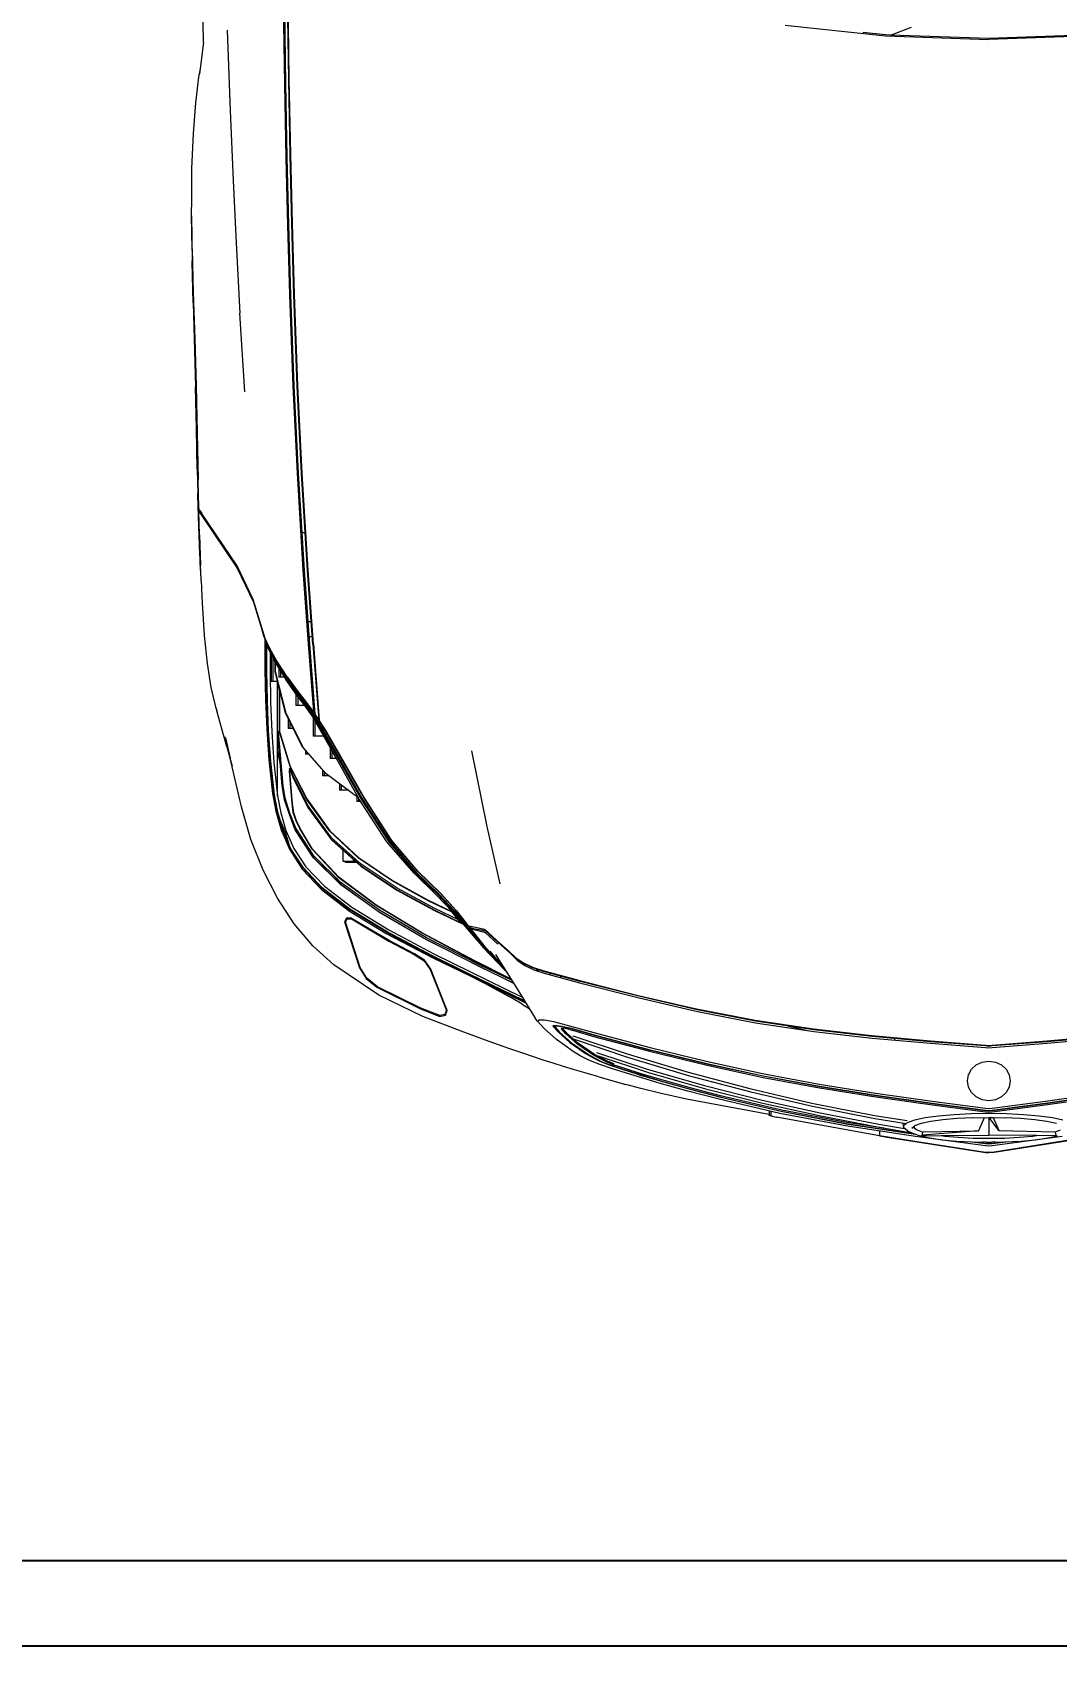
# Model space of a CAD drawing. Header units: millimetres. Extents: x -178823 to 175654, y -172236 to 8261111.
# Drawn here: x 17156 to 18349, y 8510 to 10410 of the extents above; entities that cross this region are included whole.
import ezdxf

# ---------------------------------------------------------------- set-up
doc = ezdxf.new("R2010")
doc.units = ezdxf.units.MM
doc.layers.add('Cotas', color=162, linetype='Continuous')
doc.layers.add('Planta', color=7, linetype='Continuous')
doc.layers.add('Moveis', color=255, linetype='Continuous', lineweight=13)
doc.styles.get("Standard").update_dxf_attribs({"font": 'arial.ttf'})
doc.dimstyles.new('ISO-25', dxfattribs={"dimtxt": 50, "dimasz": 25, "dimexe": 30, "dimexo": 0.625, "dimgap": 10, "dimtad": 1, "dimlfac": 0.1, "dimtxsty": 'Standard', "dimblk": 'OBLIQUE', "dimcen": 25, "dimadec": 0, "dimazin": 0, "dimtfac": 1, "dimtmove": 1, "dimatfit": 3, "dimldrblk": 'NONE', "dimfxl": 50, "dimfxlon": 1, "dimarcsym": 0})

# ---------------------------------------------------------------- blocks, each defined once
blk = doc.blocks.new('_Oblique')
at = {"color": 0, "linetype": 'ByBlock', "lineweight": -2}
blk.add_line((-0.5, -0.5), (0.5, 0.5), dxfattribs=at)
blk = doc.blocks.new('*D66')
at = {"layer": 'Cotas', "color": 0, "lineweight": -2, "transparency": 16777216}
for p, q in [((20085.8, 8510.6), (20165.8, 8510.6)), ((20135.8, 8510.6), (20135.8, 4649.1)), ((20085.8, 4649.1), (20165.8, 4649.1))]:
    blk.add_line(p, q, dxfattribs=at)
at = {"layer": 'Cotas', "color": 0, "lineweight": -2, "transparency": 16777216, "xscale": 25, "yscale": 25, "zscale": 25}
for p, rotation in [((20135.8, 8510.6), 90), ((20135.8, 4649.1), 270)]:
    blk.add_blockref('_Oblique', p, dxfattribs=dict(at, rotation=rotation))
at = {"layer": 'Cotas', "color": 0, "transparency": 16777216, "insert": (20095.7, 6579.9), "char_height": 50, "attachment_point": 5, "rotation": 90}
blk.add_mtext('386,14cm', dxfattribs=at)
blk = doc.blocks.new('_None')

msp = doc.modelspace()

# ---------------------------------------------------------------- linework, layer by layer
at = {"layer": 'Moveis', "extrusion": (2.24964e-32, 1.22465e-16, -1)}
for p, q in [((17454.503, 10355.053), (17453.114, 10452.853)), ((17455.137, 10356.022), (17453.632, 10454.873)), ((17355.046, 10399.122), (17354.55, 10443.556)), ((17448.011, 10443.806), (17449.407, 10350.241)), ((17449.495, 10437.151), (17450.775, 10350.804)), ((17382.715, 10413.001), (17386.341, 10319.653)), ((18033.091, 10418.883), (18150.175, 10406.525)), ((18156.03, 10407.407), (18180.593, 10416.476)), ((17355.046, 10399.122), (17350.371, 10362.175)), ((18150.139, 10407.622), (18123.595, 10410.426)), ((18156.03, 10407.407), (18150.139, 10407.622)), ((18150.175, 10406.525), (18270.536, 10402.144)), ((18270.536, 10403.234), (18156.03, 10407.407)), ((18390.932, 10407.622), (18270.536, 10403.234)), ((18390.897, 10406.525), (18270.536, 10402.144)), ((17349.41, 10358.477), (17345.891, 10328.34)), ((17351.121, 10368.101), (17349.41, 10358.477)), ((17456.165, 10267.843), (17454.503, 10355.053)), ((17456.812, 10268.428), (17455.137, 10356.022)), ((17449.407, 10350.241), (17451.057, 10264.539)), ((17450.775, 10350.804), (17452.415, 10265.078)), ((17345.891, 10328.34), (17343.24, 10292.602)), ((17386.341, 10319.653), (17389.863, 10237.925)), ((17343.24, 10292.602), (17341.124, 10251.921)), ((17451.057, 10264.539), (17452.944, 10186.044)), ((17452.415, 10265.078), (17454.29, 10186.513)), ((17458.086, 10187.735), (17456.165, 10267.843)), ((17458.76, 10187.921), (17456.812, 10268.428)), ((17341.124, 10251.921), (17341.022, 10206.963)), ((17389.863, 10237.925), (17393.319, 10165.2)), ((17341.189, 10196.626), (17341.022, 10206.963)), ((17341.827, 10158.418), (17341.189, 10196.626)), ((17341.189, 10196.626), (17341.918, 10144.439)), ((17452.944, 10186.044), (17455.352, 10104.574)), ((17454.29, 10186.513), (17456.689, 10104.883)), ((17460.536, 10105.057), (17458.086, 10187.735)), ((17461.243, 10104.967), (17458.76, 10187.921)), ((17393.319, 10165.2), (17397.655, 10083.236)), ((17341.827, 10158.418), (17343.229, 10107.034)), ((17341.84, 10156.473), (17341.827, 10158.418)), ((17341.927, 10143.03), (17341.918, 10144.439)), ((17342.979, 10095.508), (17341.927, 10143.03)), ((17342.979, 10095.508), (17345.679, 9997.551)), ((17343.229, 10107.034), (17344.902, 10053.587)), ((17455.352, 10104.574), (17459.313, 9998.64)), ((17456.689, 10104.883), (17460.64, 9998.855)), ((17464.518, 9998.875), (17460.536, 10105.057)), ((17465.257, 9998.727), (17461.243, 10104.967)), ((17403.222, 9991.716), (17397.655, 10083.236)), ((17344.902, 10053.587), (17346.522, 9998.851)), ((17346.82, 9949.016), (17345.679, 9997.551)), ((17346.522, 9998.851), (17347.851, 9943.713)), ((17459.313, 9998.64), (17464.194, 9896.968)), ((17460.64, 9998.855), (17465.52, 9897.003)), ((17469.43, 9896.767), (17464.518, 9998.875)), ((17470.196, 9896.533), (17465.257, 9998.727)), ((17347.857, 9901.78), (17346.82, 9949.016)), ((17347.851, 9943.713), (17349.005, 9889.484)), ((17347.857, 9901.78), (17348.584, 9873.201)), ((17349.006, 9889.403), (17349.005, 9889.484)), ((17349.818, 9854.709), (17349.006, 9889.403)), ((17464.194, 9896.968), (17471.052, 9783.96)), ((17465.52, 9897.003), (17472.408, 9783.549)), ((17476.305, 9783.744), (17469.43, 9896.767)), ((17477.084, 9783.593), (17470.196, 9896.533)), ((17349.652, 9857.043), (17348.584, 9873.201)), ((17348.712, 9871.269), (17348.634, 9871.263)), ((17348.634, 9871.263), (17348.749, 9869.531)), ((17349.295, 9846.418), (17348.634, 9871.263)), ((17348.749, 9869.531), (17348.822, 9869.605)), ((17348.749, 9869.531), (17349.87, 9852.461)), ((17350.379, 9813.676), (17349.295, 9846.418)), ((17349.818, 9854.709), (17349.652, 9857.043)), ((17352.917, 9850.534), (17349.818, 9854.709)), ((17350.695, 9853.528), (17349.87, 9852.461)), ((17349.87, 9852.461), (17352.811, 9848.214)), ((17350.532, 9825.332), (17349.87, 9852.461)), ((17350.695, 9853.528), (17353.269, 9850.009)), ((17352.811, 9848.214), (17394.308, 9786.278)), ((17394.221, 9788.907), (17352.917, 9850.534)), ((17350.532, 9825.332), (17351.612, 9789.377)), ((17469.727, 9827.706), (17473.63, 9827.706)), ((17350.488, 9811.529), (17350.379, 9813.676)), ((17352.249, 9773.969), (17350.488, 9811.529)), ((17352.249, 9773.969), (17351.456, 9792.404)), ((17352.249, 9773.969), (17351.612, 9789.377)), ((17413.213, 9749.764), (17394.221, 9788.907)), ((17394.329, 9786.231), (17394.308, 9786.278)), ((17394.329, 9786.231), (17413.364, 9746.878)), ((17352.313, 9773.071), (17352.249, 9773.969)), ((17352.357, 9771.519), (17352.313, 9773.071)), ((17352.357, 9771.519), (17353.473, 9746.1)), ((17471.052, 9783.96), (17477.217, 9698.349)), ((17472.408, 9783.549), (17478.605, 9697.677)), ((17482.516, 9697.823), (17476.305, 9783.744)), ((17483.307, 9697.645), (17477.084, 9783.593)), ((17419.317, 9729.51), (17413.213, 9749.764)), ((17413.364, 9746.878), (17425.687, 9705.989)), ((17353.473, 9746.1), (17355.96, 9708.003)), ((17425.687, 9705.989), (17419.317, 9729.51)), ((17426.926, 9704.253), (17419.317, 9729.51)), ((17480.627, 9723.96), (17476.722, 9723.77)), ((17355.96, 9708.003), (17359.258, 9675.102)), ((17425.687, 9705.989), (17426.697, 9702.64)), ((17427.65, 9702.745), (17426.697, 9702.64)), ((17426.697, 9702.64), (17426.787, 9668.259)), ((17429.312, 9699.283), (17426.926, 9704.253)), ((17428.069, 9667.227), (17427.972, 9702.075)), ((17428.514, 9696.858), (17428.973, 9698.99)), ((17428.514, 9696.858), (17429.828, 9694.102)), ((17428.696, 9664.721), (17428.514, 9696.858)), ((17428.973, 9698.99), (17432.73, 9691.067)), ((17429.049, 9666.361), (17428.98, 9695.881)), ((17432.532, 9692.736), (17429.312, 9699.283)), ((17429.828, 9694.102), (17432.338, 9688.89)), ((17432.73, 9691.903), (17431.02, 9695.811)), ((17440.366, 9678.79), (17432.532, 9692.736)), ((17432.743, 9692.361), (17432.73, 9691.903)), ((17433.974, 9688.702), (17432.73, 9691.903)), ((17432.743, 9691.869), (17432.73, 9691.067)), ((17432.73, 9691.067), (17433.064, 9690.363)), ((17433.064, 9690.363), (17433.332, 9689.866)), ((17433.332, 9689.866), (17433.974, 9688.702)), ((17477.217, 9698.349), (17483.401, 9619.154)), ((17477.964, 9706.56), (17481.885, 9706.558)), ((17478.605, 9697.677), (17484.964, 9616.379)), ((17482.516, 9697.823), (17489.408, 9609.143)), ((17483.307, 9697.645), (17490.169, 9609.2)), ((17359.258, 9675.102), (17363.554, 9647.342)), ((17432.338, 9688.89), (17440.017, 9674.554)), ((17432.732, 9688.155), (17432.735, 9681.192)), ((17432.743, 9681.162), (17432.735, 9681.192)), ((17432.743, 9681.162), (17432.743, 9665.167)), ((17434.16, 9688.331), (17433.974, 9688.702)), ((17434.02, 9685.75), (17434.02, 9654.221)), ((17434.16, 9688.331), (17440.599, 9676.386)), ((17436.014, 9682.027), (17436.014, 9654.221)), ((17438.591, 9665.98), (17438.586, 9677.226)), ((17439.252, 9665.97), (17439.252, 9675.982)), ((17440.017, 9674.554), (17450.997, 9656.78)), ((17451.731, 9660.877), (17440.366, 9678.79)), ((17440.599, 9676.386), (17451.611, 9658.432)), ((17426.787, 9668.259), (17427.377, 9633.284)), ((17428.659, 9632.211), (17428.069, 9667.227)), ((17429.385, 9628.274), (17428.696, 9664.721)), ((17429.644, 9631.298), (17429.049, 9666.361)), ((17432.743, 9665.167), (17433.344, 9630.056)), ((17441.569, 9654.221), (17434.02, 9654.221)), ((17450.894, 9617.4), (17438.591, 9665.98)), ((17451.434, 9617.395), (17439.252, 9665.97)), ((17441.38, 9521.194), (17441.38, 9654.221)), ((17441.478, 9654.221), (17441.478, 9596.437)), ((17442.993, 9669.736), (17442.993, 9659.206)), ((17449.498, 9659.206), (17442.993, 9659.206)), ((17444.988, 9666.508), (17444.988, 9659.206)), ((17450.997, 9656.78), (17462.326, 9641.41)), ((17462.08, 9641.117), (17451.185, 9656.526)), ((17451.611, 9658.432), (17462.925, 9642.925)), ((17463.253, 9645.351), (17451.731, 9660.877)), ((17452.553, 9659.581), (17451.731, 9660.877)), ((17452.553, 9659.581), (17463.965, 9644.086)), ((17363.554, 9647.342), (17368.946, 9624.65)), ((17427.377, 9633.284), (17428.87, 9598.732)), ((17430.142, 9597.788), (17428.659, 9632.211)), ((17444.156, 9594.904), (17444.156, 9644.006)), ((17462.934, 9639.984), (17462.08, 9641.117)), ((17462.326, 9641.41), (17472.923, 9627.669)), ((17462.925, 9642.925), (17473.448, 9629.322)), ((17462.934, 9639.984), (17462.934, 9626.304)), ((17472.187, 9627.712), (17462.934, 9639.984)), ((17474.017, 9631.769), (17463.253, 9645.351)), ((17463.965, 9644.086), (17474.623, 9630.42)), ((17464.928, 9637.339), (17464.928, 9626.304)), ((17368.946, 9624.65), (17370.502, 9619.995)), ((17382.391, 9578.004), (17370.502, 9619.995)), ((17430.733, 9595.714), (17429.385, 9628.274)), ((17431.109, 9596.812), (17429.644, 9631.298)), ((17433.344, 9630.056), (17434.782, 9595.494)), ((17470.795, 9577.262), (17450.894, 9617.4)), ((17471.163, 9577.271), (17451.434, 9617.395)), ((17473.18, 9626.304), (17462.934, 9626.304)), ((17473.18, 9626.304), (17472.187, 9627.712)), ((17472.923, 9627.669), (17483.297, 9613.346)), ((17481.741, 9614.166), (17473.18, 9626.304)), ((17473.448, 9629.322), (17483.577, 9615.429)), ((17480.411, 9623.211), (17474.017, 9631.769)), ((17474.623, 9630.42), (17484.964, 9616.379)), ((17483.401, 9619.154), (17480.411, 9623.211)), ((17492.864, 9595.258), (17481.741, 9614.166)), ((17483.297, 9613.346), (17494.822, 9594.284)), ((17484.964, 9616.379), (17483.401, 9619.154)), ((17483.577, 9615.429), (17495.312, 9596.149)), ((17484.964, 9616.379), (17489.408, 9609.143)), ((17428.87, 9598.732), (17431.309, 9562.882)), ((17432.582, 9562.075), (17430.142, 9597.788)), ((17433.28, 9558.602), (17430.733, 9595.714)), ((17433.525, 9561.07), (17431.109, 9596.812)), ((17434.782, 9595.494), (17437.162, 9559.734)), ((17447.002, 9532.907), (17441.478, 9596.437)), ((17442.537, 9595.99), (17442.02, 9595.614)), ((17442.02, 9595.614), (17447.529, 9532.471)), ((17447.529, 9534.465), (17442.137, 9596.27)), ((17444.138, 9594.504), (17442.537, 9595.99)), ((17456.037, 9555.261), (17444.138, 9594.504)), ((17444.156, 9594.904), (17456.197, 9555.261)), ((17453.961, 9611.215), (17453.961, 9599.384)), ((17459.827, 9599.384), (17453.961, 9599.384)), ((17455.955, 9607.193), (17455.955, 9599.384)), ((17482.875, 9612.238), (17482.875, 9590.41)), ((17484.869, 9608.848), (17484.869, 9590.41)), ((17489.408, 9609.143), (17496.894, 9596.954)), ((17497.67, 9597.076), (17490.169, 9609.2)), ((17504.81, 9573.984), (17492.864, 9595.258)), ((17494.822, 9594.284), (17512.944, 9562.947)), ((17495.312, 9596.149), (17512.826, 9565.724)), ((17496.894, 9596.954), (17514.519, 9566.493)), ((17515.469, 9566.263), (17497.67, 9597.076)), ((17399.504, 9508.36), (17380.54, 9589.776)), ((17380.744, 9588.503), (17386.325, 9564.94)), ((17382.391, 9578.004), (17388.496, 9555.621)), ((17498.075, 9546.864), (17470.795, 9577.262)), ((17498.315, 9546.869), (17471.163, 9577.271)), ((17495.586, 9590.41), (17482.875, 9590.41)), ((17502.816, 9577.535), (17502.816, 9564.487)), ((17431.309, 9562.882), (17435.459, 9523.939)), ((17436.814, 9523.229), (17432.582, 9562.075)), ((17437.252, 9522.149), (17433.28, 9558.602)), ((17437.757, 9522.304), (17433.525, 9561.07)), ((17437.162, 9559.734), (17441.38, 9521.194)), ((17444.821, 9557.987), (17441.38, 9573.454)), ((17473.902, 9573.8), (17473.902, 9569.473)), ((17477.785, 9569.473), (17473.902, 9569.473)), ((17475.896, 9571.578), (17475.896, 9569.473)), ((17510.142, 9564.487), (17502.816, 9564.487)), ((17504.81, 9573.984), (17504.81, 9564.487)), ((17510.142, 9564.487), (17504.81, 9573.984)), ((17536.559, 9517.365), (17510.142, 9564.487)), ((17512.826, 9565.724), (17539.814, 9518.268)), ((17512.944, 9562.947), (17538.973, 9517.258)), ((17514.519, 9566.493), (17541.531, 9519.104)), ((17542.291, 9519.063), (17515.469, 9566.263)), ((17667.472, 9573.515), (17685.431, 9485.237)), ((17455.566, 9553.474), (17455.442, 9551.484)), ((17455.442, 9551.484), (17455.512, 9550.614)), ((17455.442, 9549.49), (17455.442, 9551.484)), ((17458.448, 9512.472), (17455.442, 9549.49)), ((17456.803, 9551.335), (17455.566, 9553.474)), ((17455.949, 9548.86), (17455.991, 9550.286)), ((17458.978, 9511.985), (17455.949, 9548.86)), ((17455.991, 9550.286), (17456.8, 9548.91)), ((17475.36, 9517.305), (17456.037, 9555.261)), ((17456.197, 9555.261), (17475.638, 9517.413)), ((17456.8, 9549.345), (17456.803, 9551.335)), ((17456.8, 9548.91), (17456.8, 9549.345)), ((17456.8, 9549.345), (17459.373, 9542.817)), ((17456.8, 9548.91), (17459.221, 9542.793)), ((17459.373, 9544.811), (17456.803, 9551.335)), ((17459.221, 9542.793), (17476.822, 9507.486)), ((17477.095, 9509.593), (17459.373, 9544.811)), ((17459.373, 9542.817), (17477.095, 9507.599)), ((17493.842, 9551.58), (17493.842, 9544.547)), ((17501.16, 9544.547), (17493.842, 9544.547)), ((17495.837, 9549.358), (17495.837, 9544.547)), ((17501.16, 9544.547), (17498.075, 9546.864)), ((17532.044, 9521.353), (17498.315, 9546.869)), ((17513.783, 9535.008), (17501.16, 9544.547)), ((17435.459, 9523.939), (17439.485, 9503.128)), ((17440.88, 9502.678), (17436.814, 9523.229)), ((17441.938, 9499.048), (17437.252, 9522.149)), ((17441.782, 9501.914), (17437.757, 9522.304)), ((17441.38, 9521.194), (17445.3, 9501.223)), ((17449.737, 9516.596), (17447.002, 9532.907)), ((17450.235, 9518.304), (17447.529, 9534.465)), ((17447.529, 9532.471), (17450.235, 9516.31)), ((17455.771, 9501.082), (17450.235, 9518.304)), ((17513.783, 9535.008), (17513.783, 9527.597)), ((17531.881, 9521.349), (17513.783, 9535.008)), ((17523.602, 9527.597), (17513.783, 9527.597)), ((17515.777, 9533.503), (17515.777, 9527.597)), ((17535.387, 9519.457), (17531.881, 9521.349)), ((17535.315, 9519.585), (17532.044, 9521.353)), ((17533.724, 9520.445), (17533.724, 9514.636)), ((17535.718, 9518.865), (17535.718, 9514.636)), ((17539.814, 9518.268), (17572.003, 9468.492)), ((17541.531, 9519.104), (17573.63, 9469.421)), ((17574.634, 9468.979), (17542.291, 9519.063)), ((17410.27, 9470.061), (17399.504, 9508.36)), ((17439.485, 9503.128), (17445.738, 9481.423)), ((17447.1, 9481.505), (17440.88, 9502.678)), ((17447.889, 9480.945), (17441.782, 9501.914)), ((17445.3, 9501.223), (17451.189, 9480.691)), ((17455.287, 9499.193), (17449.737, 9516.596)), ((17450.235, 9516.31), (17455.771, 9499.088)), ((17462.17, 9481.506), (17455.287, 9499.193)), ((17462.645, 9483.537), (17455.771, 9501.082)), ((17459.854, 9501.696), (17458.448, 9512.472)), ((17460.375, 9501.313), (17458.978, 9511.985)), ((17463.129, 9491.958), (17459.854, 9501.696)), ((17463.643, 9491.774), (17460.375, 9501.313)), ((17502.038, 9480.139), (17475.36, 9517.305)), ((17475.638, 9517.413), (17502.336, 9480.336)), ((17476.822, 9507.486), (17504.182, 9469.853)), ((17504.463, 9472.061), (17477.095, 9509.593)), ((17477.095, 9507.599), (17504.463, 9470.067)), ((17538.333, 9514.636), (17533.724, 9514.636)), ((17568.951, 9467.529), (17536.559, 9517.365)), ((17538.973, 9517.258), (17571.1, 9467.569)), ((17453.724, 9466.958), (17444.803, 9491.841)), ((17449.904, 9480.243), (17444.803, 9491.841)), ((17445.738, 9481.423), (17455.33, 9458.813)), ((17455.181, 9462.614), (17447.1, 9481.505)), ((17455.736, 9460.96), (17447.835, 9480.411)), ((17452.78, 9469.59), (17447.889, 9480.945)), ((17449.904, 9480.243), (17455.736, 9460.96)), ((17451.189, 9480.691), (17460.258, 9459.901)), ((17455.771, 9499.088), (17462.645, 9481.543)), ((17483.395, 9448.856), (17462.17, 9481.506)), ((17483.821, 9451.022), (17462.645, 9483.537)), ((17462.645, 9481.543), (17483.821, 9449.028)), ((17467.318, 9483.157), (17463.129, 9491.958)), ((17467.809, 9483.162), (17463.643, 9491.774)), ((17481.74, 9458.91), (17467.318, 9483.157)), ((17482.177, 9459.067), (17467.809, 9483.162)), ((17535.374, 9448.761), (17502.038, 9480.139)), ((17502.336, 9480.336), (17535.656, 9449.064)), ((17685.431, 9485.237), (17700.522, 9418.602)), ((17424.794, 9434.476), (17410.27, 9470.061)), ((17453.724, 9466.958), (17455.736, 9460.96)), ((17457.139, 9459.47), (17453.941, 9466.895)), ((17456.407, 9459.747), (17455.367, 9462.177)), ((17504.182, 9469.853), (17538.66, 9439.282)), ((17538.932, 9441.587), (17504.463, 9472.061)), ((17504.463, 9470.067), (17538.932, 9439.593)), ((17600.88, 9430.937), (17568.951, 9467.529)), ((17571.1, 9467.569), (17602.003, 9431.524)), ((17572.003, 9468.492), (17603.442, 9431.884)), ((17573.63, 9469.421), (17604.91, 9432.875)), ((17605.152, 9433.272), (17574.634, 9468.979)), ((17455.33, 9458.813), (17470.272, 9435.638)), ((17470.499, 9437.641), (17455.736, 9460.96)), ((17470.904, 9437.194), (17456.407, 9459.747)), ((17471.61, 9437.2), (17457.139, 9459.47)), ((17460.258, 9459.901), (17474.486, 9438.436)), ((17512.95, 9425.724), (17481.74, 9458.91)), ((17513.333, 9425.976), (17482.177, 9459.067)), ((17515.195, 9417.393), (17483.395, 9448.856)), ((17515.568, 9419.648), (17483.821, 9451.022)), ((17483.821, 9449.028), (17515.568, 9417.654)), ((17517.771, 9444.843), (17517.771, 9457.803)), ((17520.777, 9443.846), (17517.771, 9444.843)), ((17517.771, 9444.843), (17532.388, 9444.843)), ((17520.777, 9443.846), (17533.513, 9443.846)), ((17529.827, 9444.843), (17529.827, 9447.114)), ((17575.02, 9422.007), (17535.374, 9448.761)), ((17535.656, 9449.064), (17575.317, 9422.469)), ((17441.559, 9401.718), (17424.794, 9434.476)), ((17470.272, 9435.638), (17492.842, 9411.776)), ((17492.692, 9413.839), (17470.499, 9437.641)), ((17492.99, 9413.574), (17470.904, 9437.194)), ((17493.654, 9413.792), (17471.61, 9437.2)), ((17474.486, 9438.436), (17496.214, 9415.672)), ((17556.244, 9393.489), (17512.95, 9425.724)), ((17556.561, 9393.75), (17513.333, 9425.976)), ((17538.66, 9439.282), (17580.625, 9411.125)), ((17580.918, 9413.584), (17538.932, 9441.587)), ((17538.932, 9439.593), (17580.918, 9411.59)), ((17626.935, 9405.503), (17600.88, 9430.937)), ((17602.003, 9431.524), (17628.11, 9406.011)), ((17603.442, 9431.884), (17629.552, 9406.503)), ((17604.91, 9432.875), (17631.013, 9407.526)), ((17631.809, 9407.146), (17605.152, 9433.272)), ((17524.871, 9388.753), (17492.692, 9413.839)), ((17492.842, 9411.776), (17525.258, 9386.77)), ((17525.059, 9388.618), (17492.99, 9413.574)), ((17525.674, 9388.953), (17493.654, 9413.792)), ((17496.214, 9415.672), (17527.918, 9391.222)), ((17559.974, 9385.454), (17515.195, 9417.393)), ((17560.285, 9387.712), (17515.568, 9419.648)), ((17515.568, 9417.654), (17560.285, 9385.718)), ((17616.869, 9398.778), (17575.02, 9422.007)), ((17575.317, 9422.469), (17617.158, 9399.377)), ((17580.625, 9411.125), (17624.593, 9387.372)), ((17624.869, 9389.972), (17580.918, 9413.584)), ((17580.918, 9411.59), (17624.869, 9387.978)), ((17645.452, 9386.02), (17626.935, 9405.503)), ((17628.11, 9406.011), (17646.581, 9386.241)), ((17629.552, 9406.503), (17648.154, 9386.535)), ((17631.013, 9407.526), (17649.692, 9387.383)), ((17649.829, 9387.596), (17631.809, 9407.146)), ((17460.738, 9372.124), (17441.559, 9401.718)), ((17568.549, 9362.097), (17524.871, 9388.753)), ((17525.059, 9388.618), (17525.091, 9388.598)), ((17568.594, 9362.166), (17525.091, 9388.598)), ((17525.258, 9386.77), (17568.931, 9360.364)), ((17569.149, 9362.508), (17525.674, 9388.953)), ((17527.918, 9391.222), (17571.145, 9364.887)), ((17610.146, 9361.028), (17556.244, 9393.489)), ((17610.399, 9361.245), (17556.561, 9393.75)), ((17614.987, 9353.415), (17559.974, 9385.454)), ((17615.236, 9355.629), (17560.285, 9387.712)), ((17560.285, 9385.718), (17615.236, 9353.635)), ((17644.887, 9385.488), (17616.869, 9398.778)), ((17617.158, 9399.377), (17645.452, 9386.02)), ((17624.593, 9387.372), (17657.686, 9371.498)), ((17652.286, 9376.635), (17624.869, 9389.972)), ((17624.869, 9387.978), (17655.093, 9373.276)), ((17655.093, 9373.276), (17644.887, 9385.488)), ((17657.686, 9371.498), (17645.452, 9386.02)), ((17646.581, 9386.241), (17662.026, 9367.269)), ((17648.154, 9386.535), (17664.017, 9367.005)), ((17649.692, 9387.383), (17661.362, 9372.868)), ((17661.245, 9373.013), (17649.829, 9387.596)), ((17482.651, 9346.24), (17460.738, 9372.124)), ((17522.023, 9378.473), (17519.688, 9374.483)), ((17519.688, 9374.483), (17537.091, 9320.894)), ((17520.734, 9374.298), (17522.702, 9377.662)), ((17522.11, 9377.21), (17520.734, 9374.298)), ((17537.954, 9321.096), (17520.734, 9374.298)), ((17521.182, 9377.035), (17521.526, 9375.974)), ((17527.713, 9378.428), (17522.023, 9378.473)), ((17522.11, 9377.21), (17522.845, 9378.466)), ((17522.702, 9377.662), (17523.083, 9378.465)), ((17522.702, 9377.662), (17527.509, 9377.634)), ((17527.509, 9377.634), (17527.854, 9378.348)), ((17527.509, 9377.634), (17571.156, 9351.872)), ((17527.854, 9378.348), (17527.713, 9378.428)), ((17571.631, 9352.537), (17527.854, 9378.348)), ((17657.686, 9371.498), (17674.152, 9352.551)), ((17661.602, 9372.557), (17661.362, 9372.868)), ((17661.723, 9372.407), (17661.602, 9372.557)), ((17664.009, 9369.492), (17661.723, 9372.407)), ((17662.026, 9367.269), (17680.967, 9344.279)), ((17664.389, 9369.103), (17664.009, 9369.492)), ((17664.009, 9369.492), (17667.074, 9368.95)), ((17664.017, 9367.005), (17682.849, 9344.319)), ((17664.389, 9369.103), (17665.581, 9367.62)), ((17668.474, 9368.327), (17664.389, 9369.103)), ((17665.581, 9367.62), (17669.703, 9366.721)), ((17667.058, 9365.637), (17665.581, 9367.62)), ((17677.78, 9366.454), (17668.474, 9368.327)), ((17669.703, 9366.721), (17678.379, 9364.896)), ((17676.936, 9367.106), (17682.53, 9365.606)), ((17683.264, 9364.945), (17677.78, 9366.454)), ((17621.479, 9334.184), (17568.549, 9362.097)), ((17621.416, 9334.508), (17568.594, 9362.166)), ((17568.594, 9362.166), (17621.357, 9333.895)), ((17621.742, 9332.819), (17568.594, 9362.166)), ((17568.931, 9360.364), (17621.742, 9332.819)), ((17621.924, 9334.79), (17569.149, 9362.508)), ((17571.145, 9364.887), (17623.763, 9337.11)), ((17571.156, 9351.872), (17600.606, 9336.285)), ((17601.106, 9336.926), (17571.631, 9352.537)), ((17671.03, 9328.622), (17610.146, 9361.028)), ((17671.244, 9328.811), (17610.399, 9361.245)), ((17677.518, 9321.725), (17614.987, 9353.415)), ((17677.73, 9323.908), (17615.236, 9355.629)), ((17615.236, 9353.635), (17677.731, 9321.914)), ((17670.15, 9364.932), (17667.058, 9365.637)), ((17685.272, 9342.838), (17667.058, 9365.637)), ((17678.436, 9363.207), (17670.15, 9364.932)), ((17678.379, 9364.896), (17684.175, 9363.25)), ((17684.004, 9361.586), (17678.436, 9363.207)), ((17682.53, 9365.606), (17696.783, 9352.79)), ((17698.337, 9348.341), (17684.004, 9361.586)), ((17684.175, 9363.25), (17698.59, 9350.093)), ((17696.783, 9352.79), (17711.036, 9340.097)), ((17698.59, 9350.093), (17712.813, 9337.221)), ((17507.243, 9324.078), (17482.651, 9346.24)), ((17600.606, 9336.285), (17612.179, 9329.011)), ((17612.909, 9329.514), (17601.106, 9336.926)), ((17612.179, 9329.011), (17619.414, 9318.922)), ((17620.289, 9319.232), (17612.909, 9329.514)), ((17621.357, 9333.895), (17663.588, 9312.746)), ((17667.7, 9310.65), (17621.357, 9333.895)), ((17621.416, 9334.508), (17729.746, 9281.453)), ((17665.047, 9312.778), (17621.479, 9334.184)), ((17621.742, 9332.819), (17667.7, 9310.65)), ((17664.513, 9313.886), (17621.924, 9334.79)), ((17623.763, 9337.11), (17666.291, 9316.152)), ((17713.385, 9307.544), (17671.03, 9328.622)), ((17713.117, 9307.967), (17671.244, 9328.811)), ((17680.967, 9344.279), (17706.475, 9317.854)), ((17682.849, 9344.319), (17701.687, 9324.777)), ((17704.013, 9322.218), (17685.272, 9342.838)), ((17704.421, 9321.721), (17689.197, 9340.277)), ((17695.36, 9336.049), (17719.816, 9297.373)), ((17711.036, 9340.097), (17718.828, 9332.758)), ((17712.813, 9337.221), (17720.602, 9329.718)), ((17718.828, 9332.758), (17719.955, 9331.705)), ((17718.828, 9332.758), (17728.097, 9326.483)), ((17729.103, 9325.428), (17719.955, 9331.705)), ((17720.602, 9329.718), (17729.774, 9323.403)), ((17559.395, 9289.009), (17507.243, 9324.078)), ((17537.091, 9320.894), (17544.737, 9308.137)), ((17545.477, 9308.527), (17537.954, 9321.096)), ((17619.414, 9318.922), (17629.435, 9293.402)), ((17630.331, 9293.675), (17620.289, 9319.232)), ((17655.09, 9316.733), (17663.755, 9312.411)), ((17663.588, 9312.746), (17729.922, 9281.171)), ((17730.875, 9279.643), (17663.588, 9312.746)), ((17663.755, 9312.411), (17697.714, 9295.061)), ((17729.317, 9282.14), (17664.513, 9313.886)), ((17730.098, 9280.889), (17665.047, 9312.778)), ((17666.291, 9316.152), (17726.51, 9286.641)), ((17716.267, 9302.987), (17677.518, 9321.725)), ((17714.187, 9306.276), (17677.73, 9323.908)), ((17677.731, 9321.914), (17716.004, 9303.403)), ((17706.475, 9317.854), (17707.381, 9317.039)), ((17728.097, 9326.483), (17738.774, 9321.38)), ((17728.155, 9324.518), (17728.155, 9326.078)), ((17739.65, 9320.31), (17729.103, 9325.428)), ((17729.774, 9323.403), (17740.37, 9318.275)), ((17736.201, 9321.984), (17736.201, 9320.292)), ((17738.774, 9321.38), (17750.769, 9317.45)), ((17751.571, 9316.354), (17739.65, 9320.31)), ((17740.37, 9318.275), (17752.375, 9314.315)), ((17743.033, 9319.187), (17746.117, 9316.379)), ((17750.769, 9317.45), (17793.824, 9305.976)), ((17794.393, 9304.918), (17751.571, 9316.354)), ((17752.375, 9314.315), (17794.903, 9302.968)), ((17759.13, 9312.513), (17759.13, 9314.335)), ((17771.538, 9309.202), (17771.581, 9311.01)), ((17544.737, 9308.137), (17557.288, 9298.103)), ((17557.807, 9298.709), (17545.477, 9308.527)), ((17557.288, 9298.103), (17608.109, 9273.023)), ((17608.54, 9273.745), (17557.807, 9298.709)), ((17629.435, 9293.402), (17638.29, 9270.951)), ((17639.354, 9270.943), (17630.331, 9293.675)), ((17683.521, 9302.312), (17710.828, 9287.761)), ((17714.107, 9285.591), (17700.699, 9293.158)), ((17719.816, 9297.373), (17741.785, 9262.151)), ((17793.824, 9305.976), (17861.889, 9288.636)), ((17862.404, 9287.581), (17794.393, 9304.918)), ((17794.903, 9302.968), (17862.842, 9285.653)), ((17610.887, 9264.139), (17559.395, 9289.009)), ((17608.109, 9273.023), (17630.665, 9264.147)), ((17630.718, 9265.025), (17608.54, 9273.745)), ((17637.655, 9268.618), (17638.988, 9271.865)), ((17638.29, 9270.951), (17638.6, 9272.843)), ((17726.521, 9278.254), (17714.107, 9285.591)), ((17726.521, 9278.254), (17734.893, 9273.202)), ((17861.889, 9288.636), (17929.97, 9272.935)), ((17930.417, 9271.886), (17862.404, 9287.581)), ((17862.842, 9285.653), (17930.782, 9269.984)), ((17929.97, 9272.935), (17998.067, 9259.701)), ((17998.434, 9258.659), (17930.417, 9271.886)), ((17655.409, 9246.933), (17610.887, 9264.139)), ((17630.665, 9264.147), (17637.256, 9265.713)), ((17630.665, 9264.147), (17630.75, 9265.038)), ((17630.75, 9265.038), (17630.718, 9265.025)), ((17636.46, 9266.38), (17630.75, 9265.038)), ((17638.29, 9270.951), (17636.46, 9266.38)), ((17637.256, 9265.713), (17639.354, 9270.943)), ((17637.655, 9268.618), (17637.256, 9265.713)), ((17637.325, 9268.539), (17637.655, 9268.618)), ((17744.574, 9258.636), (17741.785, 9262.151)), ((17744.574, 9258.636), (17746.572, 9260.177)), ((17752.27, 9250.138), (17744.574, 9258.636)), ((17746.572, 9260.177), (17752.746, 9259.992)), ((17751.044, 9263.495), (17751.068, 9263.481)), ((17752.746, 9259.992), (17763.052, 9258.093)), ((17765.342, 9253.338), (17762.351, 9253.267)), ((17762.351, 9253.267), (17763.207, 9252.049)), ((17763.052, 9258.093), (17777.441, 9254.488)), ((17763.847, 9253.303), (17764.184, 9252.642)), ((17764.408, 9252.784), (17764.003, 9253.306)), ((17766.708, 9252.727), (17764.184, 9252.642)), ((17764.184, 9252.642), (17765.152, 9251.501)), ((17765.795, 9251.213), (17764.517, 9252.653)), ((17772.385, 9252.3), (17765.342, 9253.338)), ((17773.054, 9251.816), (17766.708, 9252.727)), ((17784.169, 9249.962), (17772.385, 9252.3)), ((17777.441, 9254.488), (17810.194, 9245.18)), ((17930.782, 9269.984), (17998.724, 9256.78)), ((17998.067, 9259.701), (18066.173, 9249.489)), ((18066.454, 9248.451), (17998.434, 9258.659)), ((17998.724, 9256.78), (18066.669, 9246.586)), ((18035.796, 9253.052), (18057.709, 9247.931)), ((17688.269, 9235.003), (17655.409, 9246.933)), ((17711.131, 9226.873), (17688.269, 9235.003)), ((17766.739, 9237.023), (17752.27, 9250.138)), ((17763.207, 9252.049), (17768.397, 9246.207)), ((17765.152, 9251.501), (17770.238, 9245.757)), ((17785.857, 9223.428), (17766.739, 9237.023)), ((17768.397, 9246.207), (17782.209, 9233.662)), ((17770.238, 9245.757), (17783.989, 9233.276)), ((17770.996, 9251.473), (17770.933, 9251.511)), ((17772.742, 9250.423), (17772.336, 9250.667)), ((17772.503, 9249.73), (17772.793, 9250.573)), ((17777.598, 9243.905), (17772.503, 9249.73)), ((17772.793, 9250.573), (17774.688, 9250.622)), ((17784.374, 9249.592), (17773.054, 9251.816)), ((17773.488, 9250.965), (17773.435, 9250.935)), ((17773.787, 9251.747), (17773.787, 9252.022)), ((17773.787, 9250.857), (17773.787, 9250.901)), ((17773.787, 9250.361), (17773.787, 9250.599)), ((17773.787, 9250.361), (17773.818, 9250.599)), ((17778.808, 9244.619), (17773.787, 9250.361)), ((17773.85, 9250.843), (17773.856, 9250.886)), ((17774.688, 9250.622), (17778.547, 9249.854)), ((17791.122, 9231.689), (17777.598, 9243.905)), ((17778.547, 9249.854), (17784.503, 9248.284)), ((17792.296, 9232.437), (17778.808, 9244.619)), ((17782.209, 9233.662), (17801.158, 9220.651)), ((17783.989, 9233.276), (17802.913, 9220.332)), ((17810.897, 9242.176), (17784.169, 9249.962)), ((17810.975, 9241.83), (17784.374, 9249.592)), ((17784.503, 9248.284), (17785.198, 9248.091)), ((17785.198, 9248.091), (17811.28, 9240.393)), ((17785.596, 9241.542), (17849.037, 9220.33)), ((17787.025, 9237.51), (17850.644, 9216.258)), ((17810.194, 9245.18), (17875.681, 9227.962)), ((17876.323, 9224.917), (17810.897, 9242.176)), ((17876.397, 9224.569), (17810.975, 9241.83)), ((17811.28, 9240.393), (17876.689, 9223.167)), ((18066.173, 9249.489), (18134.279, 9241.757)), ((18134.477, 9240.716), (18066.454, 9248.451)), ((18066.669, 9246.586), (18134.619, 9238.856)), ((18134.279, 9241.757), (18202.381, 9235.679)), ((18202.503, 9234.631), (18134.477, 9240.716)), ((18134.619, 9238.856), (18202.573, 9232.769)), ((18160.862, 9236.506), (18160.862, 9238.356)), ((18202.381, 9235.679), (18266.548, 9230.733)), ((18266.548, 9229.678), (18202.503, 9234.631)), ((18274.524, 9230.733), (18338.691, 9235.679)), ((18338.568, 9234.631), (18274.524, 9229.678)), ((18338.499, 9232.769), (18406.453, 9238.856)), ((18406.595, 9240.716), (18338.568, 9234.631)), ((18338.691, 9235.679), (18406.793, 9241.757)), ((17727.209, 9221.321), (17711.131, 9226.873)), ((17739.674, 9217.112), (17727.209, 9221.321)), ((17751.251, 9213.256), (17739.674, 9217.112)), ((17794.396, 9218.112), (17785.857, 9223.428)), ((17809.926, 9219.087), (17791.122, 9231.689)), ((17811.055, 9219.88), (17792.296, 9232.437)), ((17803.699, 9213.408), (17794.396, 9218.112)), ((17801.158, 9220.651), (17809.314, 9215.925)), ((17802.913, 9220.332), (17811.024, 9215.669)), ((17809.314, 9215.925), (17817.19, 9211.907)), ((17817.86, 9214.663), (17809.926, 9219.087)), ((17811.024, 9215.669), (17818.74, 9211.734)), ((17818.949, 9215.49), (17811.055, 9219.88)), ((17813.139, 9222.262), (17872.316, 9202.734)), ((17815.065, 9218.089), (17873.942, 9198.676)), ((17824.94, 9211.046), (17817.86, 9214.663)), ((17825.946, 9211.918), (17818.949, 9215.49)), ((17849.037, 9220.33), (17920.216, 9199)), ((17850.644, 9216.258), (17921.516, 9195.075)), ((17875.681, 9227.962), (17941.24, 9211.891)), ((17941.827, 9208.958), (17876.323, 9224.917)), ((17941.894, 9208.622), (17876.397, 9224.569)), ((17876.689, 9223.167), (17942.164, 9207.286)), ((18202.573, 9232.769), (18266.548, 9227.812)), ((18266.548, 9230.733), (18270.536, 9230.307)), ((18270.536, 9229.253), (18266.548, 9229.678)), ((18266.548, 9227.812), (18270.536, 9227.392)), ((18270.536, 9230.307), (18274.524, 9230.733)), ((18274.524, 9229.678), (18270.536, 9229.253)), ((18270.536, 9227.392), (18274.524, 9227.812)), ((18274.524, 9227.812), (18338.499, 9232.769)), ((17762.821, 9209.475), (17751.251, 9213.256)), ((17774.769, 9205.7), (17762.821, 9209.475)), ((17787.471, 9201.851), (17774.769, 9205.7)), ((17801.209, 9197.856), (17787.471, 9201.851)), ((17815.905, 9193.704), (17801.209, 9197.856)), ((17815.931, 9208.506), (17803.699, 9213.408)), ((17833.23, 9202.607), (17815.931, 9208.506)), ((17817.19, 9211.907), (17826.669, 9208.103)), ((17818.74, 9211.734), (17827.906, 9208.056)), ((17832.856, 9207.87), (17824.94, 9211.046)), ((17833.708, 9208.805), (17825.946, 9211.918)), ((17826.669, 9208.103), (17840.744, 9203.264)), ((17827.906, 9208.056), (17841.614, 9203.34)), ((17845.089, 9203.637), (17832.856, 9207.87)), ((17857.104, 9195.139), (17833.23, 9202.607)), ((17840.744, 9203.264), (17861.318, 9196.786)), ((17841.614, 9203.34), (17862.814, 9196.66)), ((17865.187, 9197.287), (17845.089, 9203.637)), ((17863.157, 9196.226), (17861.318, 9196.786)), ((17861.924, 9196.423), (17861.331, 9196.265)), ((17862.814, 9196.66), (17890.577, 9188.454)), ((17863.157, 9196.226), (17890.149, 9188.247)), ((17892.284, 9189.28), (17865.187, 9197.287)), ((17872.316, 9202.734), (17938.999, 9183.576)), ((17873.942, 9198.676), (17940.304, 9179.674)), ((17920.216, 9199), (17992.039, 9179.952)), ((17941.24, 9211.891), (18006.902, 9197.545)), ((18007.386, 9194.671), (17941.827, 9208.958)), ((18007.441, 9194.342), (17941.894, 9208.622)), ((17942.164, 9207.286), (18007.663, 9193.031)), ((18006.902, 9197.545), (18072.679, 9185.309)), ((18245.606, 9188.975), (18246.826, 9196.119)), ((18246.826, 9196.119), (18250.367, 9202.563)), ((18246.826, 9196.119), (18247.009, 9196.897)), ((18250.367, 9202.563), (18255.882, 9207.678)), ((18255.882, 9207.678), (18262.832, 9210.962)), ((18262.832, 9210.962), (18270.535, 9212.094)), ((18270.535, 9212.094), (18278.239, 9210.962)), ((18278.239, 9210.962), (18285.189, 9207.678)), ((18285.189, 9207.678), (18290.704, 9202.563)), ((18290.704, 9202.563), (18294.245, 9196.12)), ((18294.245, 9196.12), (18294.025, 9197.055)), ((18294.245, 9196.12), (18295.465, 9188.975)), ((17815.905, 9193.704), (17847.469, 9184.912)), ((17864.756, 9180.156), (17847.469, 9184.912)), ((17886.476, 9186.468), (17857.104, 9195.139)), ((17886.879, 9174.632), (17864.756, 9180.156)), ((17919.618, 9177.2), (17886.476, 9186.468)), ((17890.149, 9188.247), (17922.374, 9179.271)), ((17890.577, 9188.454), (17922.695, 9179.513)), ((17923.977, 9180.478), (17892.284, 9189.28)), ((17954.802, 9167.94), (17919.618, 9177.2)), ((17921.516, 9195.075), (17993.03, 9176.176)), ((17922.374, 9179.271), (17956.807, 9170.258)), ((17922.695, 9179.513), (17957.04, 9170.528)), ((17957.973, 9171.608), (17923.977, 9180.478)), ((17938.999, 9183.576), (18006.296, 9166.675)), ((17940.304, 9179.674), (18007.292, 9162.917)), ((17992.039, 9179.952), (18064.441, 9163.229)), ((17993.03, 9176.176), (18065.114, 9159.582)), ((18073.05, 9182.457), (18007.386, 9194.671)), ((18073.092, 9182.131), (18007.441, 9194.342)), ((18007.663, 9193.031), (18073.262, 9180.828)), ((18072.679, 9185.309), (18138.541, 9174.799)), ((18138.827, 9171.962), (18073.05, 9182.457)), ((18138.86, 9171.639), (18073.092, 9182.131)), ((18073.262, 9180.828), (18138.991, 9170.343)), ((18246.826, 9181.831), (18245.606, 9188.975)), ((18250.367, 9175.386), (18246.826, 9181.831)), ((18294.245, 9181.831), (18290.704, 9175.386)), ((18295.465, 9188.975), (18294.245, 9181.831)), ((17918.196, 9167.78), (17886.879, 9174.632)), ((18014.337, 9149.895), (17918.196, 9167.78)), ((18027.086, 9151.062), (17954.802, 9167.94)), ((17956.807, 9170.258), (18028.419, 9153.572)), ((17957.04, 9170.528), (18028.574, 9153.863)), ((18029.194, 9155.032), (17957.973, 9171.608)), ((18006.296, 9166.675), (18074.091, 9151.754)), ((18007.292, 9162.917), (18074.767, 9148.112)), ((18064.441, 9163.229), (18137.348, 9148.864)), ((18065.114, 9159.582), (18137.694, 9145.304)), ((18138.541, 9174.799), (18204.457, 9165.439)), ((18204.696, 9162.639), (18138.827, 9171.962)), ((18204.723, 9162.321), (18138.86, 9171.639)), ((18138.991, 9170.343), (18180.118, 9164.539)), ((18180.118, 9164.539), (18204.832, 9161.043)), ((18204.457, 9165.439), (18266.548, 9157.186)), ((18266.548, 9154.423), (18204.696, 9162.639)), ((18266.548, 9154.107), (18204.723, 9162.321)), ((18204.832, 9161.043), (18266.548, 9152.851)), ((18255.882, 9170.272), (18250.367, 9175.386)), ((18262.832, 9166.988), (18255.882, 9170.272)), ((18270.536, 9165.856), (18262.832, 9166.988)), ((18266.548, 9157.186), (18270.536, 9156.737)), ((18278.24, 9166.988), (18270.536, 9165.856)), ((18270.536, 9156.737), (18274.524, 9157.186)), ((18274.524, 9157.186), (18336.615, 9165.439)), ((18336.376, 9162.639), (18274.524, 9154.423)), ((18336.349, 9162.321), (18274.524, 9154.107)), ((18274.524, 9152.851), (18336.24, 9161.043)), ((18285.189, 9170.272), (18278.24, 9166.988)), ((18290.704, 9175.386), (18285.189, 9170.272)), ((18336.24, 9161.043), (18360.965, 9164.544)), ((18402.212, 9171.639), (18336.349, 9162.321)), ((18402.244, 9171.962), (18336.376, 9162.639)), ((18336.615, 9165.439), (18402.53, 9174.799)), ((18014.337, 9154.039), (18014.337, 9148.919)), ((18014.337, 9148.852), (18014.337, 9148.919)), ((18014.337, 9148.919), (18016.97, 9148.288)), ((18016.192, 9148.475), (18014.337, 9148.852)), ((18015.265, 9148.697), (18014.337, 9148.852)), ((18016.97, 9148.288), (18016.97, 9153.424)), ((18016.97, 9148.288), (18022.704, 9146.925)), ((18022.704, 9146.925), (18023.077, 9146.856)), ((18142.989, 9124.83), (18023.077, 9146.856)), ((18103.311, 9136.555), (18027.086, 9151.062)), ((18028.419, 9153.572), (18104.29, 9139.151)), ((18028.574, 9153.863), (18104.403, 9139.452)), ((18104.858, 9140.661), (18029.194, 9155.032)), ((18074.091, 9151.754), (18142.248, 9138.594)), ((18074.767, 9148.112), (18142.59, 9135.031)), ((18104.29, 9139.151), (18184.928, 9126.907)), ((18104.403, 9139.452), (18183.34, 9127.465)), ((18148.514, 9134.025), (18104.858, 9140.661)), ((18137.348, 9148.864), (18175.27, 9142.679)), ((18137.694, 9145.304), (18174.268, 9139.314)), ((18142.248, 9138.594), (18172.206, 9133.522)), ((18171.378, 9134.131), (18170.782, 9139.885)), ((18171.378, 9137.392), (18174.04, 9139.351)), ((18174.375, 9139.597), (18174.268, 9139.314)), ((18174.375, 9139.597), (18175.712, 9140.581)), ((18175.712, 9140.581), (18184.19, 9143.56)), ((18191.744, 9139.286), (18184.008, 9136.568)), ((18184.19, 9143.56), (18196.441, 9146.198)), ((18202.924, 9141.693), (18191.744, 9139.286)), ((18196.441, 9146.198), (18211.931, 9148.38)), ((18217.059, 9143.684), (18202.924, 9141.693)), ((18211.931, 9148.38), (18229.983, 9150.01)), ((18233.531, 9145.172), (18217.059, 9143.684)), ((18229.983, 9150.01), (18249.806, 9151.018)), ((18251.62, 9146.091), (18233.531, 9145.172)), ((18249.806, 9151.018), (18270.536, 9151.359)), ((18251.62, 9146.091), (18270.536, 9146.402)), ((18258.763, 9131.105), (18265.5, 9146.32)), ((18270.536, 9153.993), (18266.548, 9154.423)), ((18270.536, 9153.679), (18266.548, 9154.107)), ((18266.548, 9152.851), (18270.536, 9152.434)), ((18274.524, 9154.423), (18270.536, 9153.993)), ((18274.524, 9154.107), (18270.536, 9153.679)), ((18270.536, 9152.434), (18274.524, 9152.851)), ((18270.536, 9151.359), (18291.266, 9151.018)), ((18270.536, 9146.402), (18270.934, 9146.39)), ((18270.536, 9146.402), (18270.536, 9125.914)), ((18282.311, 9131.106), (18270.934, 9146.39)), ((18270.934, 9146.39), (18275.563, 9146.32)), ((18275.563, 9146.32), (18289.452, 9146.091)), ((18275.563, 9146.32), (18282.311, 9131.106)), ((18307.541, 9145.172), (18289.452, 9146.091)), ((18291.266, 9151.018), (18311.089, 9150.01)), ((18324.013, 9143.684), (18307.541, 9145.172)), ((18311.089, 9150.01), (18329.14, 9148.38)), ((18338.148, 9141.693), (18324.013, 9143.684)), ((18329.14, 9148.38), (18344.63, 9146.198)), ((18349.327, 9139.286), (18338.148, 9141.693)), ((18344.63, 9146.198), (18356.882, 9143.56)), ((18185.194, 9124.142), (18103.311, 9136.555)), ((18142.59, 9135.031), (18180.884, 9128.531)), ((18142.989, 9130.54), (18142.99, 9125.248)), ((18142.99, 9125.248), (18142.989, 9124.83)), ((18142.989, 9124.83), (18154.58, 9123.037)), ((18142.99, 9125.248), (18252.119, 9107.944)), ((18266.548, 9105.657), (18154.58, 9123.037)), ((18154.58, 9123.037), (18251.942, 9107.972)), ((18171.378, 9134.131), (18171.378, 9137.392)), ((18175.712, 9130.942), (18171.378, 9134.131)), ((18175.712, 9130.942), (18182.661, 9127.704)), ((18180.759, 9133.994), (18184.482, 9136.734)), ((18182.661, 9127.704), (18190.517, 9124.943)), ((18183.617, 9136.098), (18183.617, 9134.333)), ((18183.617, 9134.333), (18187.416, 9131.537)), ((18266.548, 9113.384), (18185.194, 9124.142)), ((18193.321, 9129.453), (18187.416, 9131.537)), ((18190.517, 9124.943), (18201.871, 9122.498)), ((18191.744, 9125.054), (18192.285, 9125.572)), ((18191.744, 9125.054), (18214.822, 9125.313)), ((18193.321, 9129.453), (18192.285, 9125.572)), ((18193.321, 9129.453), (18194.325, 9129.473)), ((18258.035, 9130.908), (18193.339, 9125.581)), ((18194.325, 9129.473), (18258.035, 9130.908)), ((18201.871, 9122.498), (18216.226, 9120.477)), ((18214.822, 9125.313), (18269.856, 9125.931)), ((18214.822, 9125.313), (18219.165, 9124.701)), ((18216.226, 9120.477), (18232.954, 9118.965)), ((18219.165, 9124.701), (18234.988, 9123.272)), ((18234.988, 9123.272), (18252.365, 9122.389)), ((18252.365, 9122.389), (18270.536, 9122.09)), ((18258.035, 9130.908), (18258.681, 9130.924)), ((18258.681, 9130.924), (18258.763, 9131.105)), ((18269.856, 9125.931), (18270.536, 9125.914)), ((18271.216, 9125.931), (18270.536, 9125.914)), ((18270.536, 9122.09), (18288.707, 9122.389)), ((18326.25, 9125.313), (18271.216, 9125.931)), ((18398.082, 9125.248), (18274.524, 9105.713)), ((18274.524, 9105.713), (18398.083, 9124.83)), ((18355.878, 9124.142), (18274.524, 9113.384)), ((18282.391, 9130.924), (18282.311, 9131.106)), ((18347.751, 9129.453), (18282.391, 9130.924)), ((18288.707, 9122.389), (18306.084, 9123.272)), ((18306.084, 9123.272), (18321.907, 9124.701)), ((18308.117, 9118.965), (18324.846, 9120.477)), ((18321.907, 9124.701), (18326.25, 9125.313)), ((18324.846, 9120.477), (18339.201, 9122.498)), ((18349.327, 9125.054), (18326.25, 9125.313)), ((18339.201, 9122.498), (18350.554, 9124.943)), ((18353.656, 9131.537), (18347.751, 9129.453)), ((18347.751, 9129.453), (18348.855, 9125.507)), ((18348.855, 9125.507), (18349.327, 9125.054)), ((18232.954, 9118.965), (18251.325, 9118.032)), ((18250.794, 9118.059), (18266.548, 9115.947)), ((18251.325, 9118.032), (18270.536, 9117.717)), ((18252.169, 9107.937), (18252.119, 9107.944)), ((18252.169, 9107.937), (18266.548, 9105.657)), ((18252.344, 9107.91), (18266.548, 9105.712)), ((18253.5, 9117.996), (18266.548, 9116.244)), ((18266.548, 9117.438), (18263.65, 9117.83)), ((18270.536, 9117.094), (18266.548, 9117.438)), ((18266.548, 9116.244), (18267.402, 9116.171)), ((18266.548, 9115.947), (18270.536, 9115.615)), ((18270.536, 9113.069), (18266.548, 9113.384)), ((18266.548, 9105.712), (18270.536, 9105.508)), ((18266.548, 9105.712), (18266.548, 9105.657)), ((18270.536, 9105.44), (18266.548, 9105.712)), ((18270.536, 9105.44), (18266.548, 9105.657)), ((18270.536, 9115.898), (18267.402, 9116.171)), ((18270.536, 9106.569), (18270.491, 9106.574)), ((18270.536, 9117.717), (18289.746, 9118.032)), ((18274.524, 9117.438), (18270.536, 9117.094)), ((18274.524, 9116.246), (18270.536, 9115.898)), ((18270.536, 9115.615), (18274.524, 9115.947)), ((18274.524, 9113.384), (18270.536, 9113.069)), ((18274.524, 9105.713), (18270.536, 9105.508)), ((18274.524, 9105.657), (18270.536, 9105.44)), ((18274.524, 9105.657), (18270.536, 9105.508)), ((18270.536, 9105.44), (18270.536, 9105.508)), ((18274.524, 9115.947), (18290.278, 9118.059)), ((18274.524, 9116.246), (18287.571, 9117.996)), ((18277.422, 9117.83), (18274.524, 9117.438)), ((18289.009, 9107.954), (18274.524, 9105.657)), ((18274.524, 9105.657), (18274.524, 9105.713)), ((18289.746, 9118.032), (18308.117, 9118.965))]:
    msp.add_line(p, q, dxfattribs=at)
at = {"layer": 'Planta'}
for p, q in [((13842.123, 8630.239), (19422.128, 8630.239)), ((19422.128, 8530.559), (13841.392, 8530.559))]:
    msp.add_line(p, q, dxfattribs=at)

# ---------------------------------------------------------------- dimensions: what is measured, and where the dimension line sits
at = {"layer": 'Cotas'}
dim = msp.add_linear_dim(base=(20135.781, 4649.136), p1=(19702.131, 8510.575), p2=(13422.086, 4649.136), angle=90, dimstyle='ISO-25', override={"dimpost": 'cm'}, dxfattribs=at)
dim.commit()
dim.dimension.update_dxf_attribs({"geometry": '*D66', "text_midpoint": (20095.733, 6579.855)})

doc.saveas('drawing.dxf')
